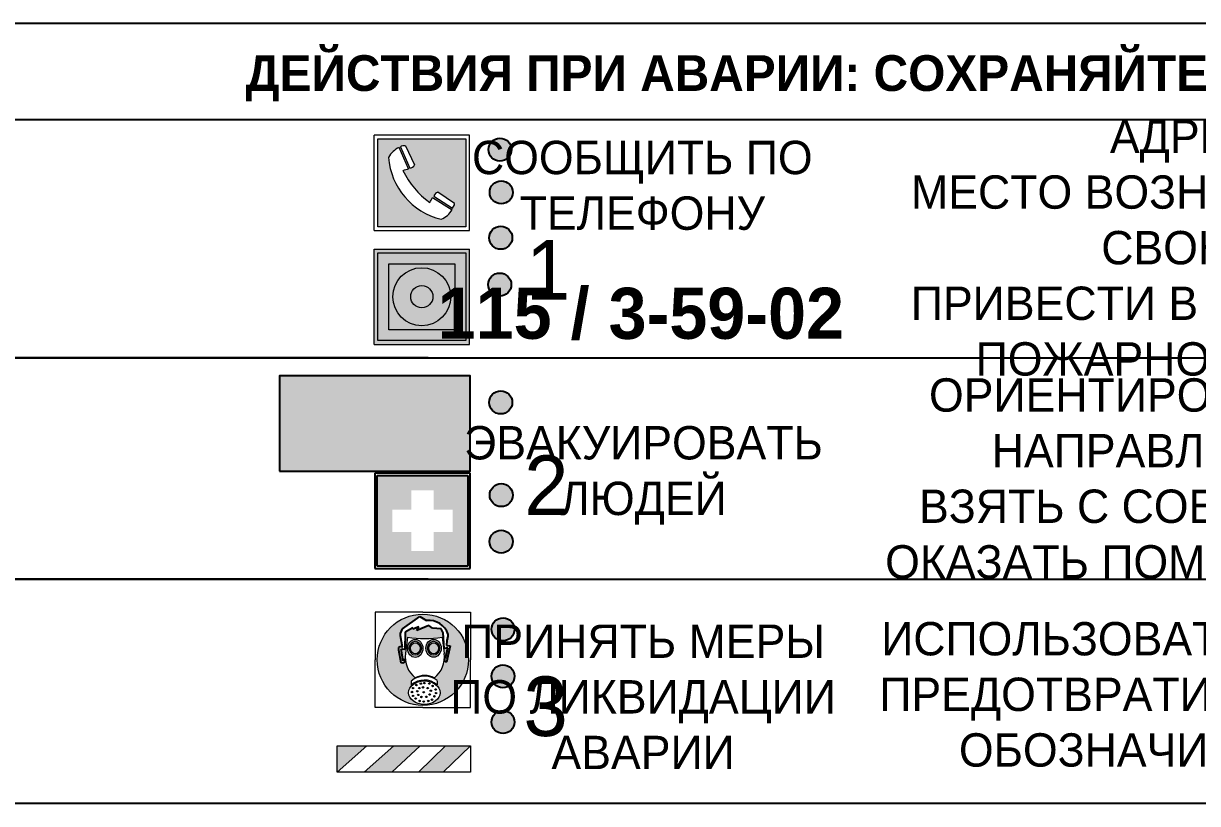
# Model space of a CAD drawing. Header units: millimetres. Extents: x 13114 to 67229, y 22859 to 38520.
# Drawn here: x 19478.4 to 19576.9, y 35977 to 36042.5 of the extents above; entities that cross this region are included whole.
import ezdxf

# ---------------------------------------------------------------- set-up
doc = ezdxf.new("R2010")
doc.units = ezdxf.units.MM
doc.styles.add('обычный', font='arial.ttf')

# ---------------------------------------------------------------- blocks, each defined once
blk = doc.blocks.new('A$C38D26F80')
h = blk.add_hatch(color=5)
h.dxf.hatch_style = 1
h.paths.add_polyline_path([(-8.77, -4.48, 1), (-0.19, -4.48, 1)])
h.paths.add_polyline_path([(-6.75, -3.58), (-6.75, -3.31), (-6.62, -3.22), (-6.5, -3.22), (-6.42, -3.3), (-6.39, -3.28), (-6.59, -2.23), (-6.59, -2.01), (-6.38, -1.58), (-4.76, -0.4), (-4.13, -0.79, -0.362848), (-2.1, -2.1, -0.201049), (-2.17, -2.48, 0.085434), (-2.26, -3.13), (-1.9, -3.16), (-2.25, -4.7), (-2.4, -4.59), (-2.43, -4.34), (-2.36, -4.34), (-2.14, -3.34), (-2.47, -3.42), (-2.58, -1.95), (-2.77, -1.58), (-3.58, -1.52), (-3.92, -1.26), (-5.05, -1.73), (-4.87, -1.39), (-5.41, -1.6), (-5.41, -1.46), (-6.13, -1.87), (-6.18, -3.5), (-6.56, -3.47), (-6.37, -4.59), (-6.16, -4.43), (-6.16, -4.66), (-6.36, -4.79), (-6.37, -4.8), (-6.51, -4.76)], flags=16)
h.paths.add_polyline_path([(-6.51, -4.76), (-6.36, -4.79), (-6.37, -4.8)], flags=0)
h.paths.add_polyline_path([(-5.92, -2.34, 0.089508), (-2.67, -2.35), (-2.48, -3.88, -0.268602), (-3.4, -6.18, 0.262449), (-5.2, -6.18, -0.268602), (-6.11, -3.88)], flags=16)
edge = h.paths.add_edge_path(flags=16)
edge.add_ellipse((-5.19, -3.41), major_axis=(0, 0.842), ratio=0.848992, start_angle=0, end_angle=360)
edge = h.paths.add_edge_path(flags=0)
edge.add_ellipse((-5.19, -3.39), major_axis=(0, 0.665), ratio=0.853798, start_angle=0, end_angle=360)
edge = h.paths.add_edge_path(flags=0)
edge.add_ellipse((-5.19, -3.4), major_axis=(0, 0.528), ratio=0.864094, start_angle=0, end_angle=360)
edge = h.paths.add_edge_path(flags=16)
edge.add_ellipse((-3.47, -3.4), major_axis=(0, 0.842), ratio=0.848992, start_angle=0, end_angle=360)
h.paths.add_polyline_path([(-3.13, -6.45), (-3.13, -6.84, 0.383174), (-5.57, -6.85), (-5.57, -6.49, -0.369952)], flags=16)
edge = h.paths.add_edge_path(flags=0)
edge.add_ellipse((-3.47, -3.39), major_axis=(0, 0.665), ratio=0.853798, start_angle=0, end_angle=360)
edge = h.paths.add_edge_path(flags=0)
edge.add_ellipse((-3.47, -3.4), major_axis=(0, 0.528), ratio=0.864094, start_angle=0, end_angle=360)
edge = h.paths.add_edge_path(flags=16)
edge.add_ellipse((-4.34, -7.57), major_axis=(-1.48, 0), ratio=0.744955, start_angle=0, end_angle=360)
h.paths.add_polyline_path([(-5.01, -6.85, -1), (-5.15, -6.85, -1)], flags=0)
h.paths.add_polyline_path([(-5.33, -7.14, -1), (-5.47, -7.14, -1)], flags=0)
h.paths.add_polyline_path([(-4.61, -6.71, -1), (-4.74, -6.71, -1)], flags=16)
h.paths.add_polyline_path([(-5.43, -7.51, -1), (-5.57, -7.51, -1)], flags=0)
h.paths.add_polyline_path([(-4.26, -6.67, -1), (-4.4, -6.67, -1)], flags=16)
h.paths.add_polyline_path([(-4.74, -7.14, -1), (-4.88, -7.14, -1)], flags=0)
h.paths.add_polyline_path([(-4.93, -7.43, -1), (-5.07, -7.43, -1)], flags=0)
h.paths.add_polyline_path([(-4.41, -7.07, -1), (-4.54, -7.07, -1)], flags=0)
h.paths.add_polyline_path([(-5.33, -7.87, -1), (-5.46, -7.87, -1)], flags=0)
h.paths.add_polyline_path([(-3.8, -6.71, -1), (-3.94, -6.71, -1)], flags=16)
h.paths.add_polyline_path([(-4.85, -7.78, -1), (-4.98, -7.78, -1)], flags=0)
h.paths.add_polyline_path([(-3.96, -7.14, -1), (-4.1, -7.14, -1)], flags=0)
h.paths.add_polyline_path([(-4.33, -7.53, -1), (-4.47, -7.53, -1)], flags=0)
h.paths.add_polyline_path([(-5.09, -8.12, -1), (-5.23, -8.12, -1)], flags=0)
h.paths.add_polyline_path([(-3.5, -6.94, -1), (-3.64, -6.94, -1)], flags=0)
h.paths.add_polyline_path([(-4.54, -7.97, -1), (-4.68, -7.97, -1)], flags=0)
h.paths.add_polyline_path([(-3.66, -7.39, -1), (-3.8, -7.39, -1)], flags=0)
h.paths.add_polyline_path([(-4.73, -8.35, -1), (-4.86, -8.35, -1)], flags=0)
h.paths.add_polyline_path([(-4.09, -7.96, -1), (-4.23, -7.96, -1)], flags=0)
h.paths.add_polyline_path([(-3.77, -7.74, -1), (-3.91, -7.74, -1)], flags=0)
h.paths.add_polyline_path([(-3.22, -7.27, -1), (-3.35, -7.27, -1)], flags=0)
h.paths.add_polyline_path([(-4.34, -8.4, -1), (-4.47, -8.4, -1)], flags=0)
h.paths.add_polyline_path([(-3.16, -7.61, -1), (-3.3, -7.61, -1)], flags=0)
h.paths.add_polyline_path([(-3.9, -8.35, -1), (-4.04, -8.35, -1)], flags=0)
h.paths.add_polyline_path([(-3.32, -7.91, -1), (-3.46, -7.91, -1)], flags=0)
h.paths.add_polyline_path([(-3.55, -8.23, -1), (-3.69, -8.23, -1)], flags=0)
at = {"color": 5, "lineweight": 5}
for p, q in [((-4.48, 0), (-8.96, 0)), ((-8.96, 0), (-8.96, -4.48)), ((-4.48, 0), (0, 0)), ((0, 0), (0, -4.48)), ((-6.38, -1.58), (-4.76, -0.4)), ((-4.76, -0.4), (-4.13, -0.79)), ((-6.59, -2.01), (-6.38, -1.58)), ((-6.59, -2.23), (-6.59, -2.01)), ((-6.13, -1.87), (-6.18, -3.5)), ((-5.41, -1.46), (-6.13, -1.87)), ((-4.87, -1.39), (-5.41, -1.6)), ((-5.41, -1.6), (-5.41, -1.46)), ((-3.92, -1.26), (-5.05, -1.73)), ((-5.05, -1.73), (-4.87, -1.39)), ((-3.58, -1.52), (-3.92, -1.26)), ((-2.77, -1.58), (-3.58, -1.52)), ((-2.58, -1.95), (-2.77, -1.58)), ((-2.47, -3.42), (-2.58, -1.95)), ((-6.75, -3.31), (-6.62, -3.22)), ((-6.75, -3.58), (-6.75, -3.31)), ((-6.62, -3.22), (-6.5, -3.22)), ((-6.39, -3.28), (-6.59, -2.23)), ((-6.5, -3.22), (-6.42, -3.3)), ((-6.42, -3.3), (-6.39, -3.28)), ((-5.92, -2.34), (-6.11, -3.88)), ((-2.67, -2.34), (-2.48, -3.88)), ((-1.9, -3.16), (-2.26, -3.13)), ((-2.25, -4.7), (-1.9, -3.16)), ((-6.51, -4.76), (-6.75, -3.58)), ((-6.18, -3.5), (-6.56, -3.47)), ((-6.56, -3.47), (-6.37, -4.59)), ((-2.14, -3.34), (-2.47, -3.42)), ((-2.43, -4.34), (-2.4, -4.59)), ((-2.43, -4.34), (-2.36, -4.34)), ((-2.36, -4.34), (-2.14, -3.34)), ((-8.96, -8.96), (-8.96, -4.48)), ((-6.37, -4.8), (-6.51, -4.76)), ((-6.37, -4.59), (-6.16, -4.43)), ((-6.16, -4.66), (-6.37, -4.8)), ((-6.16, -4.43), (-6.16, -4.66)), ((-2.4, -4.59), (-2.25, -4.7)), ((0, -8.96), (0, -4.48)), ((-5.57, -6.49), (-5.57, -6.85)), ((-3.13, -6.45), (-3.13, -6.84)), ((-4.48, -8.96), (-8.96, -8.96)), ((-4.48, -8.96), (0, -8.96))]:
    blk.add_line(p, q, dxfattribs=at)
at = {"color": 5}
for p, q in [((-6.38, -1.58), (-4.76, -0.4)), ((-4.76, -0.4), (-4.13, -0.79)), ((-6.59, -2.01), (-6.38, -1.58)), ((-6.59, -2.23), (-6.59, -2.01)), ((-6.13, -1.87), (-6.18, -3.5)), ((-5.41, -1.46), (-6.13, -1.87)), ((-4.87, -1.39), (-5.41, -1.6)), ((-5.41, -1.6), (-5.41, -1.46)), ((-3.92, -1.26), (-5.05, -1.73)), ((-5.05, -1.73), (-4.87, -1.39)), ((-3.58, -1.52), (-3.92, -1.26)), ((-2.77, -1.58), (-3.58, -1.52)), ((-2.58, -1.95), (-2.77, -1.58)), ((-2.47, -3.42), (-2.58, -1.95)), ((-6.75, -3.31), (-6.62, -3.22)), ((-6.75, -3.58), (-6.75, -3.31)), ((-6.62, -3.22), (-6.5, -3.22)), ((-6.39, -3.28), (-6.59, -2.23)), ((-6.5, -3.22), (-6.42, -3.3)), ((-6.42, -3.3), (-6.39, -3.28)), ((-2.26, -3.13), (-1.9, -3.16)), ((-1.9, -3.16), (-2.25, -4.7)), ((-6.51, -4.76), (-6.75, -3.58)), ((-6.18, -3.5), (-6.56, -3.47)), ((-6.56, -3.47), (-6.37, -4.59)), ((-2.14, -3.34), (-2.47, -3.42)), ((-2.4, -4.59), (-2.43, -4.34)), ((-2.43, -4.34), (-2.36, -4.34)), ((-2.36, -4.34), (-2.14, -3.34)), ((-6.37, -4.8), (-6.51, -4.76)), ((-6.36, -4.79), (-6.51, -4.76)), ((-6.37, -4.59), (-6.16, -4.43)), ((-6.16, -4.66), (-6.37, -4.8)), ((-6.16, -4.66), (-6.36, -4.79)), ((-6.16, -4.43), (-6.16, -4.66)), ((-2.25, -4.7), (-2.4, -4.59))]:
    blk.add_line(p, q, dxfattribs=at)
at = {"color": 5, "lineweight": 5}
for centre, radius in [((-4.48, -4.48), 4.29), ((-4.33, -6.67), 0.0678), ((-5.5, -7.51), 0.0678), ((-5.4, -7.14), 0.0678), ((-5.08, -6.85), 0.0678), ((-5, -7.43), 0.0678), ((-4.91, -7.78), 0.0678), ((-4.81, -7.14), 0.0678), ((-4.67, -6.71), 0.0678), ((-4.47, -7.07), 0.0678), ((-4.4, -7.53), 0.0678), ((-4.03, -7.14), 0.0678), ((-3.87, -6.71), 0.0678), ((-3.84, -7.74), 0.0678), ((-3.73, -7.39), 0.0678), ((-3.57, -6.94), 0.0678), ((-3.28, -7.27), 0.0678), ((-3.23, -7.61), 0.0678), ((-5.4, -7.87), 0.0678), ((-5.16, -8.12), 0.0678), ((-4.79, -8.35), 0.0678), ((-4.61, -7.97), 0.0678), ((-4.4, -8.4), 0.0678), ((-4.16, -7.96), 0.0678), ((-3.97, -8.35), 0.0678), ((-3.62, -8.23), 0.0678), ((-3.39, -7.91), 0.0678)]:
    blk.add_circle(centre, radius, dxfattribs=at)
at = {"color": 5}
for centre, radius, start, end in [((-3.89, -2.66), 1.88, 17.387, 97.1599), ((-2.6, -2.2), 0.511, 326.3906, 11.8614), ((-0.35, -3.07), 1.91, 162.2553, 181.7878)]:
    blk.add_arc(centre, radius, start, end, dxfattribs=at)
at = {"color": 5, "lineweight": 5}
for centre, radius, start, end in [((-2.6, -2.2), 0.513, 326.4781, 11.7739), ((-4.28, 6.66), 9.15, 259.6987, 280.1569), ((-0.47, -3.05), 1.79, 161.5846, 182.4584), ((-3.66, -4.24), 2.47, 171.573, 231.7124), ((-4.93, -4.24), 2.47, 308.2876, 8.427), ((-4.33, -7.88), 1.87, 50.358, 131.5662), ((-4.34, -8.2), 1.82, 48.4943, 132.3565), ((-4.3, -7.78), 1.83, 60.5889, 119.4111)]:
    blk.add_arc(centre, radius, start, end, dxfattribs=at)
for centre, major_axis, ratio in [((-5.19, -3.41), (0, 0.842), 0.848992), ((-5.19, -3.39), (0, 0.665), 0.853798), ((-5.19, -3.4), (0, 0.528), 0.864094), ((-3.47, -3.4), (0, 0.842), 0.848992), ((-3.47, -3.39), (0, 0.665), 0.853798), ((-3.47, -3.4), (0, 0.528), 0.864094), ((-4.34, -7.57), (-1.48, 0), 0.744955)]:
    blk.add_ellipse(centre, major_axis=major_axis, ratio=ratio, dxfattribs=at)
blk = doc.blocks.new('A$C47DD6509')
at = {"lineweight": 5}
for points in [[(-8.691, 0), (-11.193, 0), (-11.193, -2.219)], [(-4.218, 0), (-6.447, 0), (-8.914, -2.219), (-6.606, -2.219)], [(0, 0), (-2.089, 0), (-4.357, -2.219), (-2.288, -2.219)]]:
    blk.add_hatch(color=242, dxfattribs=at).paths.add_polyline_path(points)
at = {"color": 242, "lineweight": 5}
for p, q in [((-11.193, -2.219), (-8.691, 0)), ((-11.193, -2.219), (-11.193, 0)), ((-11.193, 0), (-8.691, 0)), ((-11.193, 0), (0, 0)), ((-8.914, -2.219), (-6.447, 0)), ((-6.606, -2.219), (-4.218, 0)), ((-4.357, -2.219), (-2.089, 0)), ((-2.288, -2.219), (0, 0)), ((0, 0), (0, -2.219)), ((0, -2.219), (-11.193, -2.219))]:
    blk.add_line(p, q, dxfattribs=at)
blk = doc.blocks.new('A$C32E8229D')
at = {"true_color": 0xffffff}
blk.add_hatch(color=7, dxfattribs=at).paths.add_polyline_path([(0, 0), (0, -8), (16, -8), (16, 0)])
h = blk.add_hatch(color=126)
h.paths.add_polyline_path([(0.2, -0.2), (15.8, -0.2), (15.8, -7.8), (0.2, -7.8)])
h.paths.add_polyline_path([(13.492, -2.045), (12.079, -2.045), (11.368, -2.625, 0.162397), (11.289, -2.839), (11.289, -3.633), (10.352, -3.633), (10.352, -4.047), (11.684, -4.047), (11.684, -3.477), (12.26, -4.279), (11.289, -5.103), (11.289, -6.781), (11.853, -6.781), (11.853, -5.443), (12.798, -4.643), (12.798, -5.939), (14.462, -5.939), (14.462, -5.389), (13.45, -5.389), (13.45, -3.967), (12.458, -2.586), (13.151, -2.586), (13.694, -3.343), (14.176, -2.998)], flags=16)
h.paths.add_polyline_path([(10.741, -1.821, 1), (11.797, -1.821, 1)], flags=16)
h.paths.add_polyline_path([(9.387, -3.588), (5.989, -3.588), (6.561, -3.026), (5.911, -3.026), (5.105, -3.833), (5.911, -4.64), (6.561, -4.64), (5.989, -4.093), (9.387, -4.093)], flags=16)
h.paths.add_polyline_path([(4.289, -1.083), (1.724, -1.083), (1.724, -6.601), (4.289, -6.601)], flags=16)
at = {"color": 126}
blk.add_lwpolyline([(16, -8), (0, -8), (0, 0), (16, 0)], close=True, dxfattribs=at)
blk = doc.blocks.new('A$C18900ED3')
h = blk.add_hatch(color=126)
h.paths.add_polyline_path([(-0.18, -0.18), (-7.02, -0.18), (-7.02, -7.02), (-0.18, -7.02)])
h.paths.add_polyline_path([(-5.889, -4.459), (-5.889, -2.771), (-4.456, -2.771), (-4.456, -1.308), (-2.767, -1.308), (-2.767, -2.771), (-1.334, -2.771), (-1.334, -4.459), (-2.767, -4.459), (-2.767, -5.892), (-4.456, -5.892), (-4.456, -4.459)], flags=16)
at = {"color": 126}
for p, q in [((-7.2, 0), (-7.2, -7.2)), ((0, 0), (-7.2, 0)), ((0, -7.2), (0, 0)), ((-7.02, -7.02), (-7.02, -0.18)), ((-7.02, -0.18), (-0.18, -0.18)), ((-0.18, -0.18), (-0.18, -7.02)), ((-0.18, -7.02), (-7.02, -7.02)), ((-7.2, -7.2), (0, -7.2))]:
    blk.add_line(p, q, dxfattribs=at)
blk = doc.blocks.new('A$C456E1F9C')
at = {"lineweight": 5}
h = blk.add_hatch(color=242, dxfattribs=at)
h.paths.add_polyline_path([(0.51, -1.47), (0.51, -13.26), (12.29, -13.26), (12.29, -1.47)])
h.paths.add_polyline_path([(5.42, -4.95, -0.254479), (4.78, -5.4), (3.52, -2.53, -0.209735), (4.23, -2.4)], flags=16)
h.paths.add_polyline_path([(8.53, -8.6), (10.87, -10.17), (10.54, -10.76), (8.03, -9.13, -0.192251)], flags=16)
h.paths.add_polyline_path([(4.61, -5.49, 0.005518), (3.87, -5.72, 0.128647), (7.49, -10.01, 0.00809), (7.83, -9.33), (10.47, -10.97, -0.16736), (8.99, -12.25, -0.327862), (1.95, -3.95, -0.166952), (3.36, -2.62)], flags=16)
at = {"color": 242, "lineweight": 5}
for p, q in [((0, -13.77), (0, -0.97)), ((12.8, -0.97), (0, -0.97)), ((12.8, -13.77), (12.8, -0.97)), ((4.61, -5.49), (3.36, -2.62)), ((3.52, -2.53), (4.78, -5.4)), ((4.23, -2.4), (5.42, -4.95)), ((7.83, -9.33), (10.47, -10.97)), ((8.03, -9.13), (10.54, -10.76)), ((10.81, -10.12), (8.53, -8.6)), ((10.54, -10.76), (10.8, -10.3)), ((10.8, -10.3), (10.81, -10.12)), ((0, -13.77), (12.8, -13.77))]:
    blk.add_line(p, q, dxfattribs=at)
blk.add_lwpolyline([(0.51, -1.47), (12.29, -1.47), (12.29, -13.26), (0.51, -13.26)], close=True, dxfattribs=at)
for centre, radius, start, end in [((4.59, -5.34), 2.99, 114.2845, 152.1974), ((4.02, -3.27), 0.891, 76.3284, 123.7092), ((11.12, -3.31), 9.19, 183.9915, 256.6009), ((14.98, -39.1), 35.17, 107.1487, 108.4135), ((13.86, -0.94), 11.08, 205.5536, 234.8762), ((4.68, -4.59), 0.824, 276.9621, 334.0723), ((-13.31, 0.8), 23.44, 332.5487, 334.4027), ((8.94, -9.5), 0.989, 114.4092, 157.9388), ((7.87, -9.46), 3, 291.9291, 329.9329)]:
    blk.add_arc(centre, radius, start, end, dxfattribs=at)
blk = doc.blocks.new('A$C54414219')
at = {"true_color": 0xffffff}
h = blk.add_hatch(color=7, dxfattribs=at)
h.paths.add_polyline_path([(2.39, -9.45), (2.39, -18.3), (11.23, -18.3), (11.23, -9.45)], flags=0)
h.paths.add_polyline_path([(10.71, -13.87, -1), (2.92, -13.87, -1)], flags=0)
h.paths.add_polyline_path([(8.3, -13.87, -1), (5.33, -13.87, -1)], flags=0)
h.paths.add_polyline_path([(0.41, -7.47), (0.41, -20.27), (13.21, -20.27), (13.21, -7.47)])
h.paths.add_polyline_path([(0.92, -19.77), (12.71, -19.77), (12.71, -7.98), (0.92, -7.98)], flags=16)
h.paths.add_polyline_path([(11.23, -9.45), (11.23, -18.3), (2.39, -18.3), (2.39, -9.45)], flags=0)
at = {"lineweight": 5}
h = blk.add_hatch(color=242, dxfattribs=at)
h.paths.add_polyline_path([(12.71, -7.98), (0.92, -7.98), (0.92, -19.77), (12.71, -19.77)])
h.paths.add_polyline_path([(11.23, -18.3), (2.39, -18.3), (2.39, -9.45), (11.23, -9.45)], flags=16)
h.paths.add_polyline_path([(10.71, -13.87, -1), (2.92, -13.87, -1)], flags=0)
h.paths.add_polyline_path([(8.3, -13.87, -1), (5.33, -13.87, -1)], flags=0)
at = {"true_color": 0xffffff}
h = blk.add_hatch(color=7, dxfattribs=at)
h.paths.add_polyline_path([(2.39, -9.45), (2.39, -18.3), (11.23, -18.3), (11.23, -9.45)])
h.paths.add_polyline_path([(10.71, -13.87, -1), (2.92, -13.87, -1)], flags=16)
h.paths.add_polyline_path([(8.3, -13.87, -1), (5.33, -13.87, -1)], flags=0)
at = {"lineweight": 5}
h = blk.add_hatch(color=242, dxfattribs=at)
h.paths.add_polyline_path([(2.92, -13.87, 1), (10.71, -13.87, 1)])
h.paths.add_polyline_path([(8.3, -13.87, -1), (5.33, -13.87, -1)], flags=16)
at = {"color": 242, "lineweight": 5}
for p, q in [((0.41, -20.27), (0.41, -7.47)), ((0.41, -7.47), (13.21, -7.47)), ((0.41, -7.47), (13.21, -7.47)), ((13.21, -20.27), (13.21, -7.47)), ((0.41, -20.27), (13.21, -20.27))]:
    blk.add_line(p, q, dxfattribs=at)
for points in [[(0.92, -7.98), (12.71, -7.98), (12.71, -19.77), (0.92, -19.77)], [(2.39, -9.45), (11.23, -9.45), (11.23, -18.3), (2.39, -18.3)]]:
    blk.add_lwpolyline(points, close=True, dxfattribs=at)
for radius in [3.89, 1.49]:
    blk.add_circle((6.81, -13.87), radius, dxfattribs=at)

msp = doc.modelspace()

# ---------------------------------------------------------------- hatches: boundary and pattern name
at = {"lineweight": 0}
h = msp.add_hatch(color=256, dxfattribs=at)
h.dxf.hatch_style = 1
h.paths.add_polyline_path([(19517.383, 36031.91, 1), (19519.315, 36031.91, 1)])
h = msp.add_hatch(color=256, dxfattribs=at)
h.dxf.hatch_style = 1
h.paths.add_polyline_path([(19517.488, 36028.326, 1), (19519.42, 36028.326, 1)])
h = msp.add_hatch(color=256, dxfattribs=at)
h.dxf.hatch_style = 1
h.paths.add_polyline_path([(19517.449, 36024.516, 1), (19519.381, 36024.516, 1)])
h = msp.add_hatch(color=256, dxfattribs=at)
h.dxf.hatch_style = 1
h.paths.add_polyline_path([(19517.366, 36020.587, 1), (19519.298, 36020.587, 1)])
h = msp.add_hatch(color=256, dxfattribs=at)
h.dxf.hatch_style = 1
h.paths.add_polyline_path([(19517.451, 36010.701, 1), (19519.383, 36010.701, 1)])
h = msp.add_hatch(color=256, dxfattribs=at)
h.dxf.hatch_style = 1
h.paths.add_polyline_path([(19517.492, 36002.921, 1), (19519.424, 36002.921, 1)])
h = msp.add_hatch(color=256, dxfattribs=at)
h.dxf.hatch_style = 1
h.paths.add_polyline_path([(19517.484, 35999.019, 1), (19519.416, 35999.019, 1)])
h = msp.add_hatch(color=256, dxfattribs=at)
h.dxf.hatch_style = 1
h.paths.add_polyline_path([(19517.642, 35991.663, 1), (19519.574, 35991.663, 1)])
h = msp.add_hatch(color=256, dxfattribs=at)
h.dxf.hatch_style = 1
h.paths.add_polyline_path([(19517.637, 35987.721, 1), (19519.569, 35987.721, 1)])
h = msp.add_hatch(color=256, dxfattribs=at)
h.dxf.hatch_style = 1
h.paths.add_polyline_path([(19517.639, 35983.885, 1), (19519.571, 35983.885, 1)])

# ---------------------------------------------------------------- linework, layer by layer
for points in [[(19453.904, 36034.446), (19597.671, 36034.446), (19597.671, 36042.497), (19453.904, 36042.497)], [(19453.904, 36034.446), (19597.671, 36034.446), (19597.671, 35977.046), (19453.904, 35977.046)]]:
    msp.add_lwpolyline(points, close=True)
for points in [[(19512.321, 36014.451), (19453.904, 36014.451), (19597.671, 36014.451)], [(19512.321, 35995.876), (19453.904, 35995.876), (19597.671, 35995.876)]]:
    msp.add_lwpolyline(points)
for centre in [(19518.349, 36031.91), (19518.454, 36028.326), (19518.415, 36024.516), (19518.332, 36020.587), (19518.417, 36010.701), (19518.458, 36002.921), (19518.45, 35999.019), (19518.608, 35991.663), (19518.603, 35987.721), (19518.605, 35983.885)]:
    msp.add_circle(centre, 0.966)

# ---------------------------------------------------------------- block references
for name, p, xscale, yscale, zscale in [('A$C456E1F9C', (19507.793, 36033.727), 0.625, 0.625, 0.625), ('A$C54414219', (19507.536, 36028.239), 0.625, 0.625, 0.625), ('A$C18900ED3', (19515.858, 36004.774), 1.111111111007631, 1.111111111007631, 1.111111111007631), ('A$C38D26F80', (19515.881, 35993.105), 0.8928571427240968, 0.8928571427240968, 0.8928571427240968)]:
    msp.add_blockref(name, p, dxfattribs=dict(xscale=xscale, yscale=yscale, zscale=zscale))
at = {"xscale": -1}
msp.add_blockref('A$C32E8229D', (19515.858, 36012.923), dxfattribs=at)
at = {"color": 242, "true_color": 0xc1121c}
msp.add_blockref('A$C47DD6509', (19515.88, 35981.888), dxfattribs=at)

# ---------------------------------------------------------------- texts
at = {"lineweight": 0, "attachment_point": 5, "style": 'обычный'}
for s, insert, char_height, width in [('{\\fProxima Nova Rg|b1|i0|c204|p2;ДЕЙСТВИЯ ПРИ АВАРИИ: СОХРАНЯЙТЕ СПОКОЙСТВИЕ\\H1.6644x; }', (19553.516, 36037.899), 3, 175.17361), ('\\pi-8.4,l8.4,t8.4;{\\fProxima Nova Rg|b0|i0|c204|p2;АДРЕС ОБЪЕКТА\\PМЕСТО ВОЗНИКНОВЕНИЯ АВАРИИ\\PСВОЮ ФАМИЛИЮ\\PПРИВЕСТИ В ДЕЙСТВИЕ СИСТЕМУ \\PПОЖАРНОЙ СИГНАЛИЗАЦИИ}', (19585.297, 36023.281), 2.8, 126.64835), ('{\\fProxima Nova Rg|b0|i0|c204|p2;СООБЩИТЬ ПО \\PТЕЛЕФОНУ}', (19530.289, 36028.899), 2.8, 126.64835), ('{\\fProxima Nova Rg|b0|i0|c204|p2;1\\H1.1667x; }', (19522.391, 36021.833), 5, 126.64835), ('{\\fProxima Nova Rg|b1|i0|c0|p2;\\H1.0714x;115 / 3-59-02\\H1.2822x; }', (19530.167, 36018.118), 4, 126.64835), ('\\pi-8.4,l8.4,t8.4;{\\fProxima Nova Rg|b0|i0|c204|p2;ОРИЕНТИРОВАТЬСЯ ПО ЗНАКАМ \\PНАПРАВЛЕНИЯ ДВИЖЕНИЯ\\PВЗЯТЬ С СОБОЙ ПОСТРАДАВШИХ\\PОКАЗАТЬ ПОМОЩЬ ПОСТРАДАВШИМ}', (19585.229, 36003.918), 2.8, 126.64835), ('{\\fProxima Nova Rg|b0|i0|c204|p2;ЭВАКУИРОВАТЬ \\PЛЮДЕЙ}', (19530.39, 36004.577), 2.8, 126.64835), ('{\\fProxima Nova Rg|b0|i0|c204|p2;2\\H1.1967x; }', (19522.24, 36003.751), 5, 126.64835), ('\\pi-8.4,l8.4,t8.4;{\\fProxima Nova Rg|b0|i0|c204|p2;ИСПОЛЬЗОВАТЬ СРЕДСТВА ЗАЩИТЫ \\PПРЕДОТВРАТИТЬ РАЗВИТИЕ АВАРИИ\\PОБОЗНАЧИТЬ МЕСТО АВАРИИ}', (19585.173, 35986.189), 2.8, 126.64835), ('{\\fProxima Nova Rg|b0|i0|c204|p2;ПРИНЯТЬ МЕРЫ \\PПО ЛИКВИДАЦИИ \\PАВАРИИ}', (19530.352, 35985.998), 2.8, 126.64835), ('{\\fProxima Nova Rg|b0|i0|c204|p2;3\\H1.1967x; }', (19522.178, 35985.173), 5, 126.64835)]:
    msp.add_mtext(s, dxfattribs=dict(at, insert=insert, char_height=char_height, width=width))

doc.saveas('drawing.dxf')
